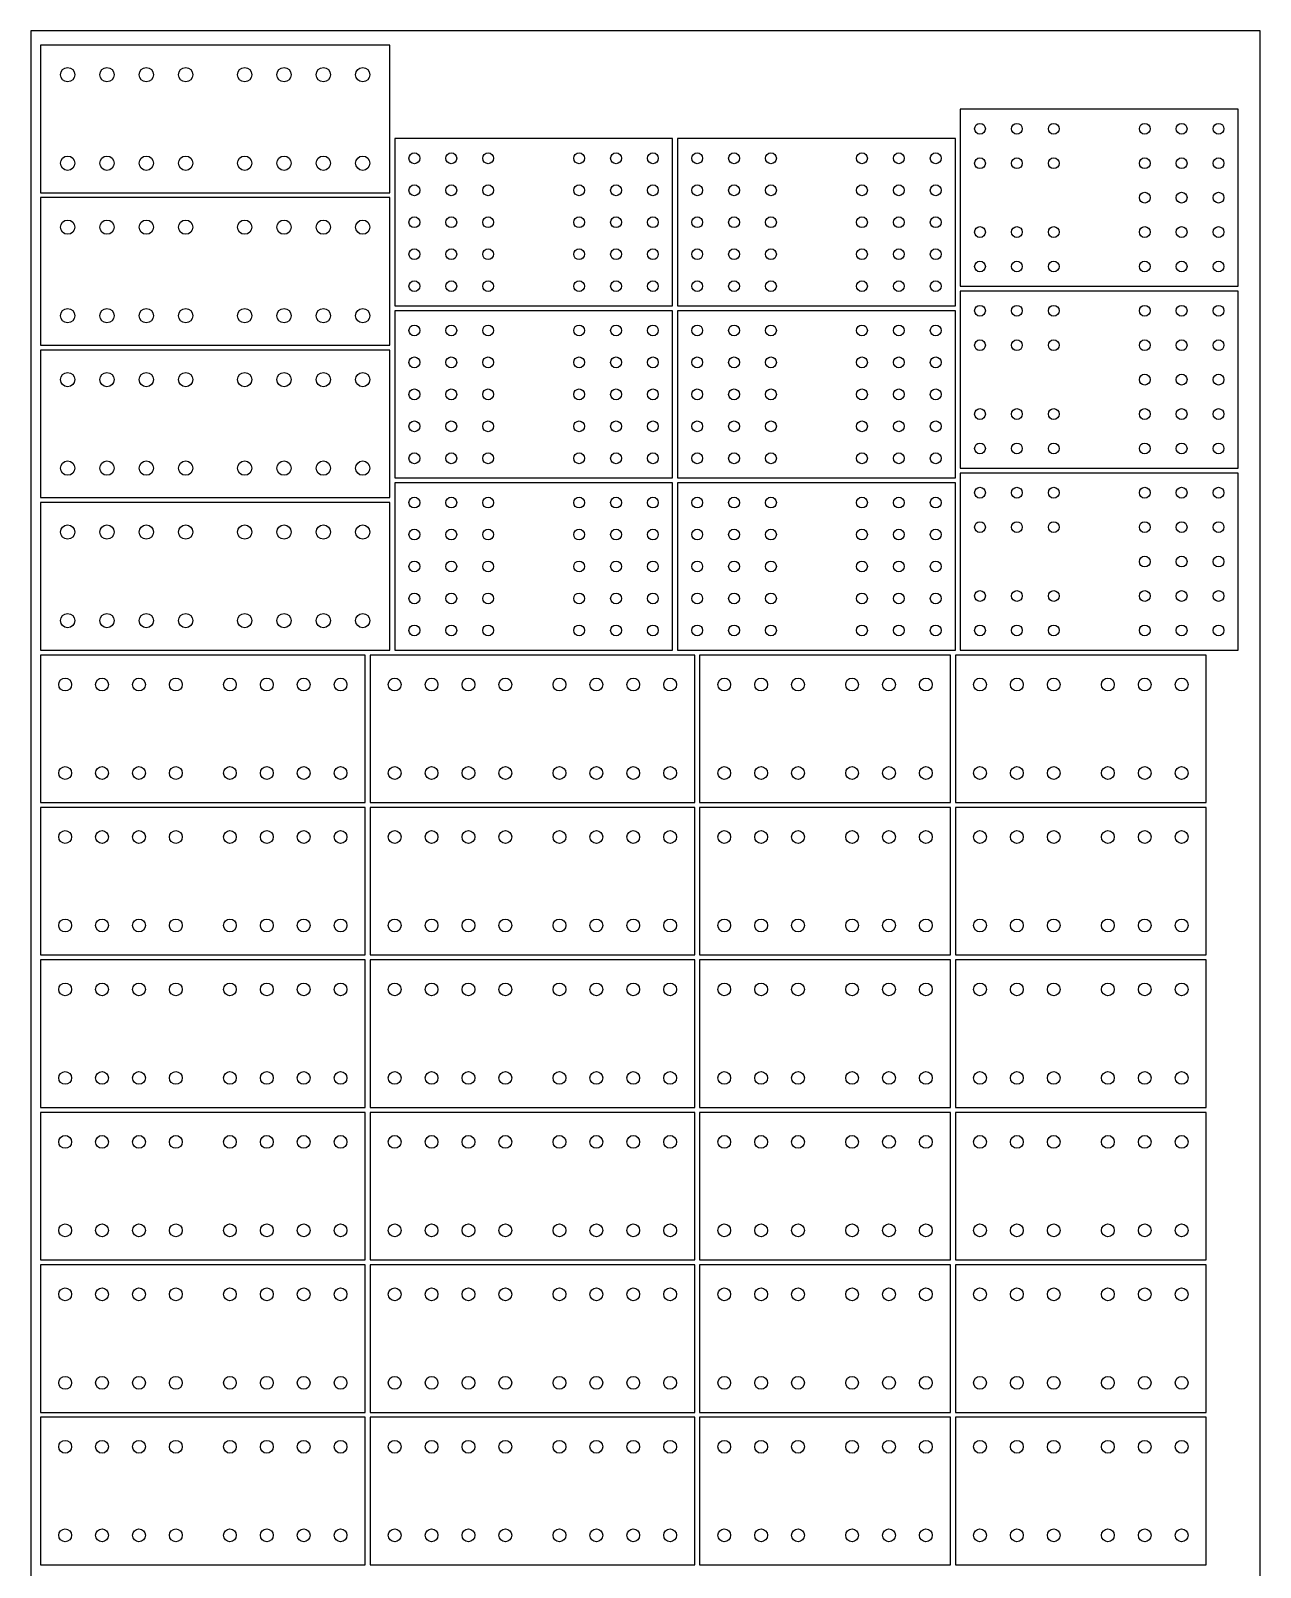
# Model space of a CAD drawing. Header units: millimetres. Extents: x 2848 to 6961, y 1568 to 7914.
# Drawn here: x 4461 to 6961, y 4789 to 7914 of the extents above; entities that cross this region are included whole.
import ezdxf

# ---------------------------------------------------------------- set-up
doc = ezdxf.new("R2010")
doc.units = ezdxf.units.MM

msp = doc.modelspace()

# ---------------------------------------------------------------- linework, layer by layer
at = {"color": 34, "true_color": 0x945a17}
msp.add_lwpolyline([(4460.64, 2913.61), (6960.64, 2913.61), (6960.64, 7913.61), (4460.64, 7913.61)], close=True, dxfattribs=at)
at = {"color": 2}
for points in [[(4480.66, 7584.18), (5190.66, 7584.18), (5190.66, 7884.18), (4480.66, 7884.18)], [(6350.77, 7394.15), (6915.77, 7394.15), (6915.77, 7754.15), (6350.77, 7754.15)], [(5200.69, 7354.15), (5765.69, 7354.15), (5765.69, 7694.15), (5200.69, 7694.15)], [(5775.73, 7354.15), (6340.73, 7354.15), (6340.73, 7694.15), (5775.73, 7694.15)], [(4480.66, 7274.15), (5190.66, 7274.15), (5190.66, 7574.15), (4480.66, 7574.15)], [(6350.77, 7024.11), (6915.77, 7024.11), (6915.77, 7384.11), (6350.77, 7384.11)], [(5200.69, 7004.11), (5765.69, 7004.11), (5765.69, 7344.11), (5200.69, 7344.11)], [(5775.73, 7004.11), (6340.73, 7004.11), (6340.73, 7344.11), (5775.73, 7344.11)], [(4480.66, 6964.11), (5190.66, 6964.11), (5190.66, 7264.11), (4480.66, 7264.11)], [(6350.77, 6654.07), (6915.77, 6654.07), (6915.77, 7014.07), (6350.77, 7014.07)], [(5200.69, 6654.07), (5765.69, 6654.07), (5765.69, 6994.07), (5200.69, 6994.07)], [(5775.73, 6654.07), (6340.73, 6654.07), (6340.73, 6994.07), (5775.73, 6994.07)], [(4480.66, 6654.07), (5190.66, 6654.07), (5190.66, 6954.07), (4480.66, 6954.07)], [(4480.66, 6344.04), (5140.66, 6344.04), (5140.66, 6644.04), (4480.66, 6644.04)], [(5150.69, 6344.04), (5810.69, 6344.04), (5810.69, 6644.04), (5150.69, 6644.04)], [(5820.73, 6344.04), (6330.73, 6344.04), (6330.73, 6644.04), (5820.73, 6644.04)], [(6340.77, 6344.04), (6850.77, 6344.04), (6850.77, 6644.04), (6340.77, 6644.04)], [(4480.66, 6034), (5140.66, 6034), (5140.66, 6334), (4480.66, 6334)], [(5150.69, 6034), (5810.69, 6034), (5810.69, 6334), (5150.69, 6334)], [(5820.73, 6034), (6330.73, 6034), (6330.73, 6334), (5820.73, 6334)], [(6340.77, 6034), (6850.77, 6034), (6850.77, 6334), (6340.77, 6334)], [(4480.66, 5723.96), (5140.66, 5723.96), (5140.66, 6023.96), (4480.66, 6023.96)], [(5150.69, 5723.96), (5810.69, 5723.96), (5810.69, 6023.96), (5150.69, 6023.96)], [(5820.73, 5723.96), (6330.73, 5723.96), (6330.73, 6023.96), (5820.73, 6023.96)], [(6340.77, 5723.96), (6850.77, 5723.96), (6850.77, 6023.96), (6340.77, 6023.96)], [(4480.66, 5413.93), (5140.66, 5413.93), (5140.66, 5713.93), (4480.66, 5713.93)], [(5150.69, 5413.93), (5810.69, 5413.93), (5810.69, 5713.93), (5150.69, 5713.93)], [(5820.73, 5413.93), (6330.73, 5413.93), (6330.73, 5713.93), (5820.73, 5713.93)], [(6340.77, 5413.93), (6850.77, 5413.93), (6850.77, 5713.93), (6340.77, 5713.93)], [(4480.66, 5103.89), (5140.66, 5103.89), (5140.66, 5403.89), (4480.66, 5403.89)], [(5150.69, 5103.89), (5810.69, 5103.89), (5810.69, 5403.89), (5150.69, 5403.89)], [(5820.73, 5103.89), (6330.73, 5103.89), (6330.73, 5403.89), (5820.73, 5403.89)], [(6340.77, 5103.89), (6850.77, 5103.89), (6850.77, 5403.89), (6340.77, 5403.89)], [(4480.66, 4793.85), (5140.66, 4793.85), (5140.66, 5093.85), (4480.66, 5093.85)], [(5150.69, 4793.85), (5810.69, 4793.85), (5810.69, 5093.85), (5150.69, 5093.85)], [(5820.73, 4793.85), (6330.73, 4793.85), (6330.73, 5093.85), (5820.73, 5093.85)], [(6340.77, 4793.85), (6850.77, 4793.85), (6850.77, 5093.85), (6340.77, 5093.85)]]:
    msp.add_lwpolyline(points, close=True, dxfattribs=at)
at = {"color": 4}
for centre, radius in [((4535.66, 7824.18), 14.5), ((4615.66, 7824.18), 14.5), ((4695.66, 7824.18), 14.5), ((4775.66, 7824.18), 14.5), ((4895.66, 7824.18), 14.5), ((4975.66, 7824.18), 14.5), ((5055.66, 7824.18), 14.5), ((5135.66, 7824.18), 14.5), ((6390.77, 7714.15), 11), ((6465.77, 7714.15), 11), ((6540.77, 7714.15), 11), ((6725.77, 7714.15), 11), ((6800.77, 7714.15), 11), ((6875.77, 7714.15), 11), ((4535.66, 7644.18), 14.5), ((4615.66, 7644.18), 14.5), ((4695.66, 7644.18), 14.5), ((4775.66, 7644.18), 14.5), ((4895.66, 7644.18), 14.5), ((4975.66, 7644.18), 14.5), ((5055.66, 7644.18), 14.5), ((5135.66, 7644.18), 14.5), ((5240.69, 7654.15), 11), ((5315.69, 7654.15), 11), ((5390.69, 7654.15), 11), ((5575.69, 7654.15), 11), ((5650.69, 7654.15), 11), ((5725.69, 7654.15), 11), ((5815.73, 7654.15), 11), ((5890.73, 7654.15), 11), ((5965.73, 7654.15), 11), ((6150.73, 7654.15), 11), ((6225.73, 7654.15), 11), ((6300.73, 7654.15), 11), ((6390.77, 7644.15), 11), ((6465.77, 7644.15), 11), ((6540.77, 7644.15), 11), ((6725.77, 7644.15), 11), ((6800.77, 7644.15), 11), ((6875.77, 7644.15), 11), ((5240.69, 7589.15), 11), ((5315.69, 7589.15), 11), ((5390.69, 7589.15), 11), ((5575.69, 7589.15), 11), ((5650.69, 7589.15), 11), ((5725.69, 7589.15), 11), ((5815.73, 7589.15), 11), ((5890.73, 7589.15), 11), ((5965.73, 7589.15), 11), ((6150.73, 7589.15), 11), ((6225.73, 7589.15), 11), ((6300.73, 7589.15), 11), ((6725.77, 7574.15), 11), ((6800.77, 7574.15), 11), ((6875.77, 7574.15), 11), ((5240.69, 7524.15), 11), ((5315.69, 7524.15), 11), ((5390.69, 7524.15), 11), ((5575.69, 7524.15), 11), ((5650.69, 7524.15), 11), ((5725.69, 7524.15), 11), ((5815.73, 7524.15), 11), ((5890.73, 7524.15), 11), ((5965.73, 7524.15), 11), ((6150.73, 7524.15), 11), ((6225.73, 7524.15), 11), ((6300.73, 7524.15), 11), ((4535.66, 7514.15), 14.5), ((4615.66, 7514.15), 14.5), ((4695.66, 7514.15), 14.5), ((4775.66, 7514.15), 14.5), ((4895.66, 7514.15), 14.5), ((4975.66, 7514.15), 14.5), ((5055.66, 7514.15), 14.5), ((5135.66, 7514.15), 14.5), ((6390.77, 7504.15), 11), ((6465.77, 7504.15), 11), ((6540.77, 7504.15), 11), ((6725.77, 7504.15), 11), ((6800.77, 7504.15), 11), ((6875.77, 7504.15), 11), ((5240.69, 7459.15), 11), ((5315.69, 7459.15), 11), ((5390.69, 7459.15), 11), ((5575.69, 7459.15), 11), ((5650.69, 7459.15), 11), ((5725.69, 7459.15), 11), ((5815.73, 7459.15), 11), ((5890.73, 7459.15), 11), ((5965.73, 7459.15), 11), ((6150.73, 7459.15), 11), ((6225.73, 7459.15), 11), ((6300.73, 7459.15), 11), ((6390.77, 7434.15), 11), ((6465.77, 7434.15), 11), ((6540.77, 7434.15), 11), ((6725.77, 7434.15), 11), ((6800.77, 7434.15), 11), ((6875.77, 7434.15), 11), ((5240.69, 7394.15), 11), ((5315.69, 7394.15), 11), ((5390.69, 7394.15), 11), ((5575.69, 7394.15), 11), ((5650.69, 7394.15), 11), ((5725.69, 7394.15), 11), ((5815.73, 7394.15), 11), ((5890.73, 7394.15), 11), ((5965.73, 7394.15), 11), ((6150.73, 7394.15), 11), ((6225.73, 7394.15), 11), ((6300.73, 7394.15), 11), ((4535.66, 7334.15), 14.5), ((4615.66, 7334.15), 14.5), ((4695.66, 7334.15), 14.5), ((4775.66, 7334.15), 14.5), ((4895.66, 7334.15), 14.5), ((4975.66, 7334.15), 14.5), ((5055.66, 7334.15), 14.5), ((5135.66, 7334.15), 14.5), ((6390.77, 7344.11), 11), ((6465.77, 7344.11), 11), ((6540.77, 7344.11), 11), ((6725.77, 7344.11), 11), ((6800.77, 7344.11), 11), ((6875.77, 7344.11), 11), ((5240.69, 7304.11), 11), ((5315.69, 7304.11), 11), ((5390.69, 7304.11), 11), ((5575.69, 7304.11), 11), ((5650.69, 7304.11), 11), ((5725.69, 7304.11), 11), ((5815.73, 7304.11), 11), ((5890.73, 7304.11), 11), ((5965.73, 7304.11), 11), ((6150.73, 7304.11), 11), ((6225.73, 7304.11), 11), ((6300.73, 7304.11), 11), ((6390.77, 7274.11), 11), ((6465.77, 7274.11), 11), ((6540.77, 7274.11), 11), ((6725.77, 7274.11), 11), ((6800.77, 7274.11), 11), ((6875.77, 7274.11), 11), ((5240.69, 7239.11), 11), ((5315.69, 7239.11), 11), ((5390.69, 7239.11), 11), ((5575.69, 7239.11), 11), ((5650.69, 7239.11), 11), ((5725.69, 7239.11), 11), ((5815.73, 7239.11), 11), ((5890.73, 7239.11), 11), ((5965.73, 7239.11), 11), ((6150.73, 7239.11), 11), ((6225.73, 7239.11), 11), ((6300.73, 7239.11), 11), ((4535.66, 7204.11), 14.5), ((4615.66, 7204.11), 14.5), ((4695.66, 7204.11), 14.5), ((4775.66, 7204.11), 14.5), ((4895.66, 7204.11), 14.5), ((4975.66, 7204.11), 14.5), ((5055.66, 7204.11), 14.5), ((5135.66, 7204.11), 14.5), ((6725.77, 7204.11), 11), ((6800.77, 7204.11), 11), ((6875.77, 7204.11), 11), ((5240.69, 7174.11), 11), ((5315.69, 7174.11), 11), ((5390.69, 7174.11), 11), ((5575.69, 7174.11), 11), ((5650.69, 7174.11), 11), ((5725.69, 7174.11), 11), ((5815.73, 7174.11), 11), ((5890.73, 7174.11), 11), ((5965.73, 7174.11), 11), ((6150.73, 7174.11), 11), ((6225.73, 7174.11), 11), ((6300.73, 7174.11), 11), ((6390.77, 7134.11), 11), ((6465.77, 7134.11), 11), ((6540.77, 7134.11), 11), ((6725.77, 7134.11), 11), ((6800.77, 7134.11), 11), ((6875.77, 7134.11), 11), ((5240.69, 7109.11), 11), ((5315.69, 7109.11), 11), ((5390.69, 7109.11), 11), ((5575.69, 7109.11), 11), ((5650.69, 7109.11), 11), ((5725.69, 7109.11), 11), ((5815.73, 7109.11), 11), ((5890.73, 7109.11), 11), ((5965.73, 7109.11), 11), ((6150.73, 7109.11), 11), ((6225.73, 7109.11), 11), ((6300.73, 7109.11), 11), ((6390.77, 7064.11), 11), ((6465.77, 7064.11), 11), ((6540.77, 7064.11), 11), ((6725.77, 7064.11), 11), ((6800.77, 7064.11), 11), ((6875.77, 7064.11), 11), ((4535.66, 7024.11), 14.5), ((4615.66, 7024.11), 14.5), ((4695.66, 7024.11), 14.5), ((4775.66, 7024.11), 14.5), ((4895.66, 7024.11), 14.5), ((4975.66, 7024.11), 14.5), ((5055.66, 7024.11), 14.5), ((5135.66, 7024.11), 14.5), ((5240.69, 7044.11), 11), ((5315.69, 7044.11), 11), ((5390.69, 7044.11), 11), ((5575.69, 7044.11), 11), ((5650.69, 7044.11), 11), ((5725.69, 7044.11), 11), ((5815.73, 7044.11), 11), ((5890.73, 7044.11), 11), ((5965.73, 7044.11), 11), ((6150.73, 7044.11), 11), ((6225.73, 7044.11), 11), ((6300.73, 7044.11), 11), ((6390.77, 6974.07), 11), ((6465.77, 6974.07), 11), ((6540.77, 6974.07), 11), ((6725.77, 6974.07), 11), ((6800.77, 6974.07), 11), ((6875.77, 6974.07), 11), ((5240.69, 6954.07), 11), ((5315.69, 6954.07), 11), ((5390.69, 6954.07), 11), ((5575.69, 6954.07), 11), ((5650.69, 6954.07), 11), ((5725.69, 6954.07), 11), ((5815.73, 6954.07), 11), ((5890.73, 6954.07), 11), ((5965.73, 6954.07), 11), ((6150.73, 6954.07), 11), ((6225.73, 6954.07), 11), ((6300.73, 6954.07), 11), ((4535.66, 6894.07), 14.5), ((4615.66, 6894.07), 14.5), ((4695.66, 6894.07), 14.5), ((4775.66, 6894.07), 14.5), ((4895.66, 6894.07), 14.5), ((4975.66, 6894.07), 14.5), ((5055.66, 6894.07), 14.5), ((5135.66, 6894.07), 14.5), ((6390.77, 6904.07), 11), ((6465.77, 6904.07), 11), ((6540.77, 6904.07), 11), ((6725.77, 6904.07), 11), ((6800.77, 6904.07), 11), ((6875.77, 6904.07), 11), ((5240.69, 6889.07), 11), ((5315.69, 6889.07), 11), ((5390.69, 6889.07), 11), ((5575.69, 6889.07), 11), ((5650.69, 6889.07), 11), ((5725.69, 6889.07), 11), ((5815.73, 6889.07), 11), ((5890.73, 6889.07), 11), ((5965.73, 6889.07), 11), ((6150.73, 6889.07), 11), ((6225.73, 6889.07), 11), ((6300.73, 6889.07), 11), ((6725.77, 6834.07), 11), ((6800.77, 6834.07), 11), ((6875.77, 6834.07), 11), ((5240.69, 6824.07), 11), ((5315.69, 6824.07), 11), ((5390.69, 6824.07), 11), ((5575.69, 6824.07), 11), ((5650.69, 6824.07), 11), ((5725.69, 6824.07), 11), ((5815.73, 6824.07), 11), ((5890.73, 6824.07), 11), ((5965.73, 6824.07), 11), ((6150.73, 6824.07), 11), ((6225.73, 6824.07), 11), ((6300.73, 6824.07), 11), ((5240.69, 6759.07), 11), ((5315.69, 6759.07), 11), ((5390.69, 6759.07), 11), ((5575.69, 6759.07), 11), ((5650.69, 6759.07), 11), ((5725.69, 6759.07), 11), ((5815.73, 6759.07), 11), ((5890.73, 6759.07), 11), ((5965.73, 6759.07), 11), ((6150.73, 6759.07), 11), ((6225.73, 6759.07), 11), ((6300.73, 6759.07), 11), ((6390.77, 6764.07), 11), ((6465.77, 6764.07), 11), ((6540.77, 6764.07), 11), ((6725.77, 6764.07), 11), ((6800.77, 6764.07), 11), ((6875.77, 6764.07), 11), ((4535.66, 6714.07), 14.5), ((4615.66, 6714.07), 14.5), ((4695.66, 6714.07), 14.5), ((4775.66, 6714.07), 14.5), ((4895.66, 6714.07), 14.5), ((4975.66, 6714.07), 14.5), ((5055.66, 6714.07), 14.5), ((5135.66, 6714.07), 14.5), ((5240.69, 6694.07), 11), ((5315.69, 6694.07), 11), ((5390.69, 6694.07), 11), ((5575.69, 6694.07), 11), ((5650.69, 6694.07), 11), ((5725.69, 6694.07), 11), ((5815.73, 6694.07), 11), ((5890.73, 6694.07), 11), ((5965.73, 6694.07), 11), ((6150.73, 6694.07), 11), ((6225.73, 6694.07), 11), ((6300.73, 6694.07), 11), ((6390.77, 6694.07), 11), ((6465.77, 6694.07), 11), ((6540.77, 6694.07), 11), ((6725.77, 6694.07), 11), ((6800.77, 6694.07), 11), ((6875.77, 6694.07), 11), ((4530.66, 6584.04), 13), ((4605.66, 6584.04), 13), ((4680.66, 6584.04), 13), ((4755.66, 6584.04), 13), ((4865.66, 6584.04), 13), ((4940.66, 6584.04), 13), ((5015.66, 6584.04), 13), ((5090.66, 6584.04), 13), ((5200.69, 6584.04), 13), ((5275.69, 6584.04), 13), ((5350.69, 6584.04), 13), ((5425.69, 6584.04), 13), ((5535.69, 6584.04), 13), ((5610.69, 6584.04), 13), ((5685.69, 6584.04), 13), ((5760.69, 6584.04), 13), ((5870.73, 6584.04), 13), ((5945.73, 6584.04), 13), ((6020.73, 6584.04), 13), ((6130.73, 6584.04), 13), ((6205.73, 6584.04), 13), ((6280.73, 6584.04), 13), ((6390.77, 6584.04), 13), ((6465.77, 6584.04), 13), ((6540.77, 6584.04), 13), ((6650.77, 6584.04), 13), ((6725.77, 6584.04), 13), ((6800.77, 6584.04), 13), ((4530.66, 6404.04), 13), ((4605.66, 6404.04), 13), ((4680.66, 6404.04), 13), ((4755.66, 6404.04), 13), ((4865.66, 6404.04), 13), ((4940.66, 6404.04), 13), ((5015.66, 6404.04), 13), ((5090.66, 6404.04), 13), ((5200.69, 6404.04), 13), ((5275.69, 6404.04), 13), ((5350.69, 6404.04), 13), ((5425.69, 6404.04), 13), ((5535.69, 6404.04), 13), ((5610.69, 6404.04), 13), ((5685.69, 6404.04), 13), ((5760.69, 6404.04), 13), ((5870.73, 6404.04), 13), ((5945.73, 6404.04), 13), ((6020.73, 6404.04), 13), ((6130.73, 6404.04), 13), ((6205.73, 6404.04), 13), ((6280.73, 6404.04), 13), ((6390.77, 6404.04), 13), ((6465.77, 6404.04), 13), ((6540.77, 6404.04), 13), ((6650.77, 6404.04), 13), ((6725.77, 6404.04), 13), ((6800.77, 6404.04), 13), ((4530.66, 6274), 13), ((4605.66, 6274), 13), ((4680.66, 6274), 13), ((4755.66, 6274), 13), ((4865.66, 6274), 13), ((4940.66, 6274), 13), ((5015.66, 6274), 13), ((5090.66, 6274), 13), ((5200.69, 6274), 13), ((5275.69, 6274), 13), ((5350.69, 6274), 13), ((5425.69, 6274), 13), ((5535.69, 6274), 13), ((5610.69, 6274), 13), ((5685.69, 6274), 13), ((5760.69, 6274), 13), ((5870.73, 6274), 13), ((5945.73, 6274), 13), ((6020.73, 6274), 13), ((6130.73, 6274), 13), ((6205.73, 6274), 13), ((6280.73, 6274), 13), ((6390.77, 6274), 13), ((6465.77, 6274), 13), ((6540.77, 6274), 13), ((6650.77, 6274), 13), ((6725.77, 6274), 13), ((6800.77, 6274), 13), ((4530.66, 6094), 13), ((4605.66, 6094), 13), ((4680.66, 6094), 13), ((4755.66, 6094), 13), ((4865.66, 6094), 13), ((4940.66, 6094), 13), ((5015.66, 6094), 13), ((5090.66, 6094), 13), ((5200.69, 6094), 13), ((5275.69, 6094), 13), ((5350.69, 6094), 13), ((5425.69, 6094), 13), ((5535.69, 6094), 13), ((5610.69, 6094), 13), ((5685.69, 6094), 13), ((5760.69, 6094), 13), ((5870.73, 6094), 13), ((5945.73, 6094), 13), ((6020.73, 6094), 13), ((6130.73, 6094), 13), ((6205.73, 6094), 13), ((6280.73, 6094), 13), ((6390.77, 6094), 13), ((6465.77, 6094), 13), ((6540.77, 6094), 13), ((6650.77, 6094), 13), ((6725.77, 6094), 13), ((6800.77, 6094), 13), ((4530.66, 5963.96), 13), ((4605.66, 5963.96), 13), ((4680.66, 5963.96), 13), ((4755.66, 5963.96), 13), ((4865.66, 5963.96), 13), ((4940.66, 5963.96), 13), ((5015.66, 5963.96), 13), ((5090.66, 5963.96), 13), ((5200.69, 5963.96), 13), ((5275.69, 5963.96), 13), ((5350.69, 5963.96), 13), ((5425.69, 5963.96), 13), ((5535.69, 5963.96), 13), ((5610.69, 5963.96), 13), ((5685.69, 5963.96), 13), ((5760.69, 5963.96), 13), ((5870.73, 5963.96), 13), ((5945.73, 5963.96), 13), ((6020.73, 5963.96), 13), ((6130.73, 5963.96), 13), ((6205.73, 5963.96), 13), ((6280.73, 5963.96), 13), ((6390.77, 5963.96), 13), ((6465.77, 5963.96), 13), ((6540.77, 5963.96), 13), ((6650.77, 5963.96), 13), ((6725.77, 5963.96), 13), ((6800.77, 5963.96), 13), ((4530.66, 5783.96), 13), ((4605.66, 5783.96), 13), ((4680.66, 5783.96), 13), ((4755.66, 5783.96), 13), ((4865.66, 5783.96), 13), ((4940.66, 5783.96), 13), ((5015.66, 5783.96), 13), ((5090.66, 5783.96), 13), ((5200.69, 5783.96), 13), ((5275.69, 5783.96), 13), ((5350.69, 5783.96), 13), ((5425.69, 5783.96), 13), ((5535.69, 5783.96), 13), ((5610.69, 5783.96), 13), ((5685.69, 5783.96), 13), ((5760.69, 5783.96), 13), ((5870.73, 5783.96), 13), ((5945.73, 5783.96), 13), ((6020.73, 5783.96), 13), ((6130.73, 5783.96), 13), ((6205.73, 5783.96), 13), ((6280.73, 5783.96), 13), ((6390.77, 5783.96), 13), ((6465.77, 5783.96), 13), ((6540.77, 5783.96), 13), ((6650.77, 5783.96), 13), ((6725.77, 5783.96), 13), ((6800.77, 5783.96), 13), ((4530.66, 5653.93), 13), ((4605.66, 5653.93), 13), ((4680.66, 5653.93), 13), ((4755.66, 5653.93), 13), ((4865.66, 5653.93), 13), ((4940.66, 5653.93), 13), ((5015.66, 5653.93), 13), ((5090.66, 5653.93), 13), ((5200.69, 5653.93), 13), ((5275.69, 5653.93), 13), ((5350.69, 5653.93), 13), ((5425.69, 5653.93), 13), ((5535.69, 5653.93), 13), ((5610.69, 5653.93), 13), ((5685.69, 5653.93), 13), ((5760.69, 5653.93), 13), ((5870.73, 5653.93), 13), ((5945.73, 5653.93), 13), ((6020.73, 5653.93), 13), ((6130.73, 5653.93), 13), ((6205.73, 5653.93), 13), ((6280.73, 5653.93), 13), ((6390.77, 5653.93), 13), ((6465.77, 5653.93), 13), ((6540.77, 5653.93), 13), ((6650.77, 5653.93), 13), ((6725.77, 5653.93), 13), ((6800.77, 5653.93), 13), ((4530.66, 5473.93), 13), ((4605.66, 5473.93), 13), ((4680.66, 5473.93), 13), ((4755.66, 5473.93), 13), ((4865.66, 5473.93), 13), ((4940.66, 5473.93), 13), ((5015.66, 5473.93), 13), ((5090.66, 5473.93), 13), ((5200.69, 5473.93), 13), ((5275.69, 5473.93), 13), ((5350.69, 5473.93), 13), ((5425.69, 5473.93), 13), ((5535.69, 5473.93), 13), ((5610.69, 5473.93), 13), ((5685.69, 5473.93), 13), ((5760.69, 5473.93), 13), ((5870.73, 5473.93), 13), ((5945.73, 5473.93), 13), ((6020.73, 5473.93), 13), ((6130.73, 5473.93), 13), ((6205.73, 5473.93), 13), ((6280.73, 5473.93), 13), ((6390.77, 5473.93), 13), ((6465.77, 5473.93), 13), ((6540.77, 5473.93), 13), ((6650.77, 5473.93), 13), ((6725.77, 5473.93), 13), ((6800.77, 5473.93), 13), ((4530.66, 5343.89), 13), ((4605.66, 5343.89), 13), ((4680.66, 5343.89), 13), ((4755.66, 5343.89), 13), ((4865.66, 5343.89), 13), ((4940.66, 5343.89), 13), ((5015.66, 5343.89), 13), ((5090.66, 5343.89), 13), ((5200.69, 5343.89), 13), ((5275.69, 5343.89), 13), ((5350.69, 5343.89), 13), ((5425.69, 5343.89), 13), ((5535.69, 5343.89), 13), ((5610.69, 5343.89), 13), ((5685.69, 5343.89), 13), ((5760.69, 5343.89), 13), ((5870.73, 5343.89), 13), ((5945.73, 5343.89), 13), ((6020.73, 5343.89), 13), ((6130.73, 5343.89), 13), ((6205.73, 5343.89), 13), ((6280.73, 5343.89), 13), ((6390.77, 5343.89), 13), ((6465.77, 5343.89), 13), ((6540.77, 5343.89), 13), ((6650.77, 5343.89), 13), ((6725.77, 5343.89), 13), ((6800.77, 5343.89), 13), ((4530.66, 5163.89), 13), ((4605.66, 5163.89), 13), ((4680.66, 5163.89), 13), ((4755.66, 5163.89), 13), ((4865.66, 5163.89), 13), ((4940.66, 5163.89), 13), ((5015.66, 5163.89), 13), ((5090.66, 5163.89), 13), ((5200.69, 5163.89), 13), ((5275.69, 5163.89), 13), ((5350.69, 5163.89), 13), ((5425.69, 5163.89), 13), ((5535.69, 5163.89), 13), ((5610.69, 5163.89), 13), ((5685.69, 5163.89), 13), ((5760.69, 5163.89), 13), ((5870.73, 5163.89), 13), ((5945.73, 5163.89), 13), ((6020.73, 5163.89), 13), ((6130.73, 5163.89), 13), ((6205.73, 5163.89), 13), ((6280.73, 5163.89), 13), ((6390.77, 5163.89), 13), ((6465.77, 5163.89), 13), ((6540.77, 5163.89), 13), ((6650.77, 5163.89), 13), ((6725.77, 5163.89), 13), ((6800.77, 5163.89), 13), ((4530.66, 5033.85), 13), ((4605.66, 5033.85), 13), ((4680.66, 5033.85), 13), ((4755.66, 5033.85), 13), ((4865.66, 5033.85), 13), ((4940.66, 5033.85), 13), ((5015.66, 5033.85), 13), ((5090.66, 5033.85), 13), ((5200.69, 5033.85), 13), ((5275.69, 5033.85), 13), ((5350.69, 5033.85), 13), ((5425.69, 5033.85), 13), ((5535.69, 5033.85), 13), ((5610.69, 5033.85), 13), ((5685.69, 5033.85), 13), ((5760.69, 5033.85), 13), ((5870.73, 5033.85), 13), ((5945.73, 5033.85), 13), ((6020.73, 5033.85), 13), ((6130.73, 5033.85), 13), ((6205.73, 5033.85), 13), ((6280.73, 5033.85), 13), ((6390.77, 5033.85), 13), ((6465.77, 5033.85), 13), ((6540.77, 5033.85), 13), ((6650.77, 5033.85), 13), ((6725.77, 5033.85), 13), ((6800.77, 5033.85), 13), ((4530.66, 4853.85), 13), ((4605.66, 4853.85), 13), ((4680.66, 4853.85), 13), ((4755.66, 4853.85), 13), ((4865.66, 4853.85), 13), ((4940.66, 4853.85), 13), ((5015.66, 4853.85), 13), ((5090.66, 4853.85), 13), ((5200.69, 4853.85), 13), ((5275.69, 4853.85), 13), ((5350.69, 4853.85), 13), ((5425.69, 4853.85), 13), ((5535.69, 4853.85), 13), ((5610.69, 4853.85), 13), ((5685.69, 4853.85), 13), ((5760.69, 4853.85), 13), ((5870.73, 4853.85), 13), ((5945.73, 4853.85), 13), ((6020.73, 4853.85), 13), ((6130.73, 4853.85), 13), ((6205.73, 4853.85), 13), ((6280.73, 4853.85), 13), ((6390.77, 4853.85), 13), ((6465.77, 4853.85), 13), ((6540.77, 4853.85), 13), ((6650.77, 4853.85), 13), ((6725.77, 4853.85), 13), ((6800.77, 4853.85), 13)]:
    msp.add_circle(centre, radius, dxfattribs=at)

doc.saveas('drawing.dxf')
